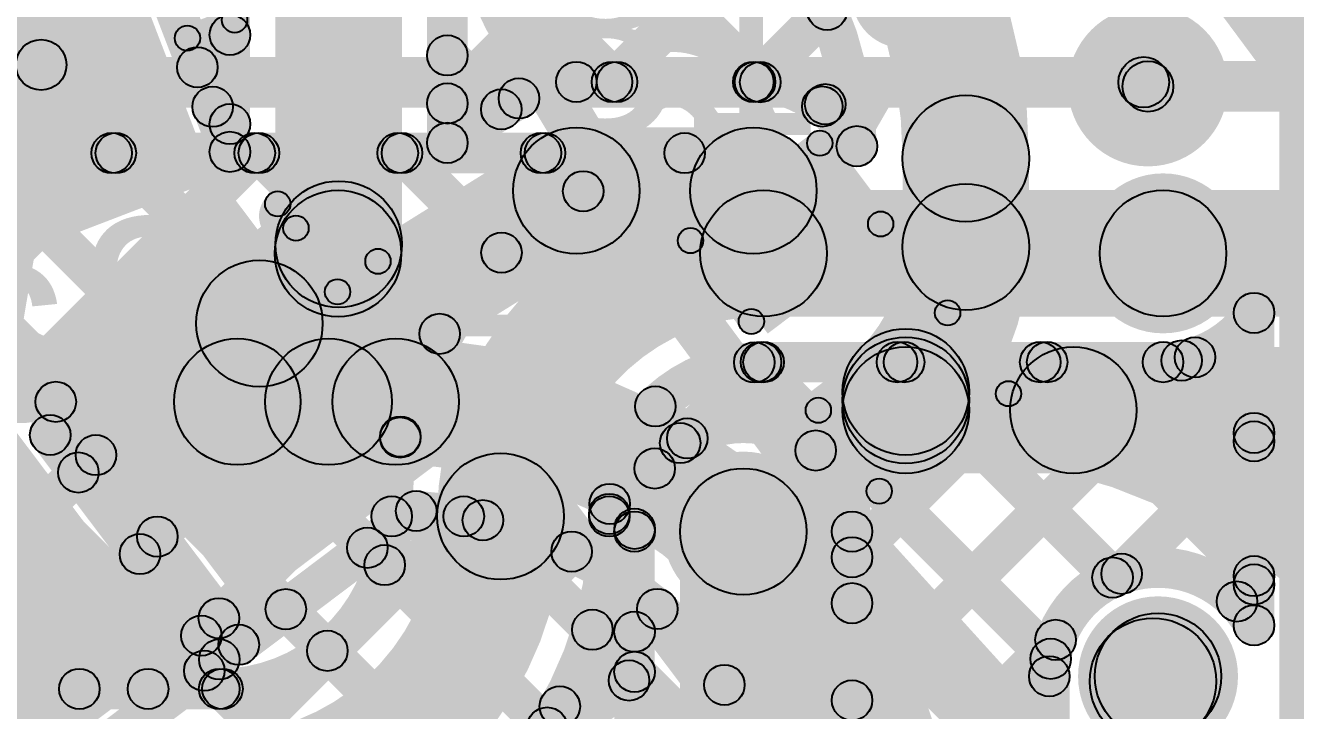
# Model space of a CAD drawing. Header units: millimetres. Extents: x -2.17 to 2.17, y -2.17 to 2.17.
# Drawn here: x -0.6649 to -0.4138, y -0.4404 to -0.3049 of the extents above; entities that cross this region are included whole.
import ezdxf

# ---------------------------------------------------------------- set-up
doc = ezdxf.new("R2010")
doc.units = ezdxf.units.MM
doc.header["$MEASUREMENT"] = 0
for name, color, linetype in [('BottomLayer', 5, 'Continuous'), ('BottomOverlay', 54, 'Continuous'), ('BottomSolder', 6, 'Continuous'), ('Mechanical2', 216, 'Continuous'), ('TopLayer', 1, 'Continuous'), ('TopOverlay', 2, 'Continuous'), ('TopPaste', 8, 'Continuous'), ('TopSolder', 216, 'Continuous'), ('ViaHoleLayer', 16, 'Continuous')]:
    doc.layers.add(name, color=color, linetype=linetype)

# ---------------------------------------------------------------- blocks, each defined once
blk = doc.blocks.new('WS2812B_M____2')
at = {"layer": 'TopLayer'}
blk.add_hatch(color=1, dxfattribs=at).paths.add_polyline_path([(0.03504, 0.05079), (0.09409, 0.05079), (0.09409, 0.01142), (0.03504, 0.01142)])
at = {"layer": 'TopOverlay'}
h = blk.add_hatch(color=2, dxfattribs=at)
edge = h.paths.add_edge_path()
edge.add_arc((0.07, 0.07), 0.0025, 0, 360)
h = blk.add_hatch(color=2, dxfattribs=at)
edge = h.paths.add_edge_path()
edge.add_arc((0.07, 0.07), 0.0025, 0, 360)
blk.add_hatch(color=2, dxfattribs=at).paths.add_polyline_path([(0.0725, 0.06), (0.0675, 0.06), (0.0675, 0.07), (0.0725, 0.07)])
h = blk.add_hatch(color=2, dxfattribs=at)
edge = h.paths.add_edge_path()
edge.add_arc((0.07, 0.06), 0.0025, 0, 360)
at = {"layer": 'TopPaste'}
blk.add_hatch(color=8, dxfattribs=at).paths.add_polyline_path([(0.03504, 0.05079), (0.09409, 0.05079), (0.09409, 0.01142), (0.03504, 0.01142)])
at = {"layer": 'TopSolder'}
blk.add_hatch(color=216, dxfattribs=at).paths.add_polyline_path([(0.03104, 0.05479), (0.09809, 0.05479), (0.09809, 0.00742), (0.03104, 0.00742)])
at = {"layer": 'TopOverlay'}
for centre in [(0.07, 0.07), (0.07, 0.07), (0.07, 0.06)]:
    blk.add_circle(centre, 0.0025, dxfattribs=at)
blk = doc.blocks.new('WS2812B_M____245')
at = {"layer": 'TopLayer'}
for points in [[(-0.09409, 0.05079), (-0.03504, 0.05079), (-0.03504, 0.01142), (-0.09409, 0.01142)], [(-0.09409, -0.01142), (-0.03504, -0.01142), (-0.03504, -0.05079), (-0.09409, -0.05079)]]:
    blk.add_hatch(color=1, dxfattribs=at).paths.add_polyline_path(points)
at = {"layer": 'TopOverlay'}
h = blk.add_hatch(color=2, dxfattribs=at)
edge = h.paths.add_edge_path()
edge.add_arc((-0.07, 0.07), 0.0025, 0, 360)
h = blk.add_hatch(color=2, dxfattribs=at)
edge = h.paths.add_edge_path()
edge.add_arc((-0.07, 0.07), 0.0025, 0, 360)
for points in [[(-0.07, 0.0675), (-0.07, 0.0725), (0.07, 0.0725), (0.07, 0.0675)], [(-0.0675, 0.06), (-0.0725, 0.06), (-0.0725, 0.07), (-0.0675, 0.07)]]:
    blk.add_hatch(color=2, dxfattribs=at).paths.add_polyline_path(points)
h = blk.add_hatch(color=2, dxfattribs=at)
edge = h.paths.add_edge_path()
edge.add_arc((-0.091, 0.061), 0.0025, 0, 360)
h = blk.add_hatch(color=2, dxfattribs=at)
edge = h.paths.add_edge_path()
edge.add_arc((-0.085, 0.061), 0.0025, 0, 360)
h = blk.add_hatch(color=2, dxfattribs=at)
edge = h.paths.add_edge_path()
edge.add_arc((-0.07, 0.06), 0.0025, 0, 360)
at = {"layer": 'TopPaste'}
for points in [[(-0.09409, 0.05079), (-0.03504, 0.05079), (-0.03504, 0.01142), (-0.09409, 0.01142)], [(-0.09409, -0.01142), (-0.03504, -0.01142), (-0.03504, -0.05079), (-0.09409, -0.05079)]]:
    blk.add_hatch(color=8, dxfattribs=at).paths.add_polyline_path(points)
at = {"layer": 'TopSolder'}
for points in [[(-0.09809, 0.05479), (-0.03104, 0.05479), (-0.03104, 0.00742), (-0.09809, 0.00742)], [(-0.09809, -0.00742), (-0.03104, -0.00742), (-0.03104, -0.05479), (-0.09809, -0.05479)]]:
    blk.add_hatch(color=216, dxfattribs=at).paths.add_polyline_path(points)
at = {"layer": 'TopOverlay', "const_width": 0.005}
blk.add_lwpolyline([(-0.085, 0.061, 1), (-0.091, 0.061, 1)], format="xyb", close=True, dxfattribs=at)
at = {"layer": 'TopOverlay'}
for centre in [(-0.07, 0.07), (-0.07, 0.07), (-0.091, 0.061), (-0.085, 0.061), (-0.07, 0.06)]:
    blk.add_circle(centre, 0.0025, dxfattribs=at)
blk = doc.blocks.new('1255AY_1R0N_P3_B_279')
at = {"layer": 'BottomSolder'}
blk.add_hatch(color=6, dxfattribs=at).paths.add_polyline_path([(-0.12802, 0.1162), (-0.05702, 0.1162), (-0.05702, -0.1162), (-0.12802, -0.1162)])
blk = doc.blocks.new('C__0402_416')
at = {"layer": 'TopLayer'}
for points in [[(-0.0275, -0.0125), (-0.0275, 0.0125), (-0.0095, 0.0125), (-0.0095, -0.0125)], [(0.0095, -0.0125), (0.0095, 0.0125), (0.0275, 0.0125), (0.0275, -0.0125)]]:
    blk.add_hatch(color=1, dxfattribs=at).paths.add_polyline_path(points)
at = {"layer": 'TopOverlay'}
h = blk.add_hatch(color=2, dxfattribs=at)
edge = h.paths.add_edge_path()
edge.add_arc((-0.031, 0.016), 0.0025, 0, 360)
h = blk.add_hatch(color=2, dxfattribs=at)
edge = h.paths.add_edge_path()
edge.add_arc((-0.031, 0.016), 0.0025, 0, 360)
for points in [[(-0.011, 0.0185), (-0.011, 0.0135), (-0.031, 0.0135), (-0.031, 0.0185)], [(0.031, 0.0185), (0.031, 0.0135), (0.011, 0.0135), (0.011, 0.0185)], [(-0.0335, 0.016), (-0.0285, 0.016), (-0.0285, -0.016), (-0.0335, -0.016)], [(0.0285, 0.016), (0.0335, 0.016), (0.0335, -0.016), (0.0285, -0.016)], [(-0.011, -0.0135), (-0.011, -0.0185), (-0.031, -0.0185), (-0.031, -0.0135)], [(0.031, -0.0135), (0.031, -0.0185), (0.011, -0.0185), (0.011, -0.0135)]]:
    blk.add_hatch(color=2, dxfattribs=at).paths.add_polyline_path(points)
h = blk.add_hatch(color=2, dxfattribs=at)
edge = h.paths.add_edge_path()
edge.add_arc((-0.011, 0.016), 0.0025, 0, 360)
h = blk.add_hatch(color=2, dxfattribs=at)
edge = h.paths.add_edge_path()
edge.add_arc((0.011, 0.016), 0.0025, 0, 360)
h = blk.add_hatch(color=2, dxfattribs=at)
edge = h.paths.add_edge_path()
edge.add_arc((0.031, 0.016), 0.0025, 0, 360)
h = blk.add_hatch(color=2, dxfattribs=at)
edge = h.paths.add_edge_path()
edge.add_arc((0.031, 0.016), 0.0025, 0, 360)
h = blk.add_hatch(color=2, dxfattribs=at)
edge = h.paths.add_edge_path()
edge.add_arc((-0.031, -0.016), 0.0025, 0, 360)
h = blk.add_hatch(color=2, dxfattribs=at)
edge = h.paths.add_edge_path()
edge.add_arc((-0.031, -0.016), 0.0025, 0, 360)
h = blk.add_hatch(color=2, dxfattribs=at)
edge = h.paths.add_edge_path()
edge.add_arc((-0.011, -0.016), 0.0025, 0, 360)
h = blk.add_hatch(color=2, dxfattribs=at)
edge = h.paths.add_edge_path()
edge.add_arc((0.011, -0.016), 0.0025, 0, 360)
h = blk.add_hatch(color=2, dxfattribs=at)
edge = h.paths.add_edge_path()
edge.add_arc((0.031, -0.016), 0.0025, 0, 360)
h = blk.add_hatch(color=2, dxfattribs=at)
edge = h.paths.add_edge_path()
edge.add_arc((0.031, -0.016), 0.0025, 0, 360)
at = {"layer": 'TopPaste'}
for points in [[(-0.0275, -0.0125), (-0.0275, 0.0125), (-0.0095, 0.0125), (-0.0095, -0.0125)], [(0.0095, -0.0125), (0.0095, 0.0125), (0.0275, 0.0125), (0.0275, -0.0125)]]:
    blk.add_hatch(color=8, dxfattribs=at).paths.add_polyline_path(points)
at = {"layer": 'TopSolder'}
for points in [[(-0.02986, -0.01486), (-0.02986, 0.01486), (-0.00714, 0.01486), (-0.00714, -0.01486)], [(0.00714, -0.01486), (0.00714, 0.01486), (0.02986, 0.01486), (0.02986, -0.01486)]]:
    blk.add_hatch(color=216, dxfattribs=at).paths.add_polyline_path(points)
at = {"layer": 'TopOverlay'}
for centre in [(-0.031, 0.016), (-0.031, 0.016), (-0.011, 0.016), (0.011, 0.016), (0.031, 0.016), (0.031, 0.016), (-0.031, -0.016), (-0.031, -0.016), (-0.011, -0.016), (0.011, -0.016), (0.031, -0.016), (0.031, -0.016)]:
    blk.add_circle(centre, 0.0025, dxfattribs=at)

msp = doc.modelspace()

# ---------------------------------------------------------------- hatches: boundary and pattern name
at = {"layer": 'BottomLayer'}
h = msp.add_hatch(color=5, dxfattribs=at)
edge = h.paths.add_edge_path()
edge.add_arc((-0.443, -0.317), 0.01181, 0, 360)
for points in [[(-0.701, -0.32117), (-0.701, -0.31117), (-0.44383, -0.31117), (-0.44383, -0.32117)], [(-0.68472, -0.33417), (-0.68472, -0.32617), (-0.53459, -0.32617), (-0.53459, -0.33417)], [(-0.72269, -0.43894), (-0.72835, -0.43328), (-0.62241, -0.32734), (-0.61675, -0.333)], [(-0.69441, -0.43894), (-0.70006, -0.43328), (-0.59413, -0.32734), (-0.58847, -0.333)], [(-0.68417, -0.37213), (-0.68983, -0.36648), (-0.6507, -0.32734), (-0.64504, -0.333)], [(-0.67816, -0.333), (-0.67251, -0.32734), (-0.59106, -0.4088), (-0.59671, -0.41445)], [(-0.66612, -0.43894), (-0.67178, -0.43328), (-0.56584, -0.32734), (-0.56019, -0.333)], [(-0.64988, -0.333), (-0.64422, -0.32734), (-0.588, -0.38357), (-0.59365, -0.38923)], [(-0.6216, -0.333), (-0.61594, -0.32734), (-0.5802, -0.36308), (-0.58586, -0.36874)], [(-0.59331, -0.333), (-0.58765, -0.32734), (-0.56797, -0.34703), (-0.57363, -0.35268)], [(-0.56503, -0.333), (-0.55937, -0.32734), (-0.55182, -0.3349), (-0.55748, -0.34055)], [(-0.519, -0.3625), (-0.519, -0.3375), (-0.44, -0.3375), (-0.44, -0.3625)], [(-0.68754, -0.35191), (-0.68189, -0.34625), (-0.60239, -0.42574), (-0.60805, -0.4314)], [(-0.41802, -0.42352), (-0.42602, -0.42352), (-0.42602, -0.36178), (-0.41802, -0.36178)], [(-0.53266, -0.39032), (-0.53831, -0.38467), (-0.52232, -0.36868), (-0.51666, -0.37433)], [(-0.52365, -0.37438), (-0.51799, -0.36873), (-0.45939, -0.42732), (-0.46505, -0.43298)], [(-0.519, -0.3755), (-0.519, -0.3675), (-0.44, -0.3675), (-0.44, -0.3755)], [(-0.50584, -0.3918), (-0.5115, -0.38614), (-0.49403, -0.36867), (-0.48838, -0.37433)], [(-0.49867, -0.44119), (-0.50433, -0.43554), (-0.43652, -0.36772), (-0.43086, -0.37338)], [(-0.49867, -0.41291), (-0.50433, -0.40725), (-0.46575, -0.36867), (-0.46009, -0.37433)], [(-0.49542, -0.37433), (-0.48976, -0.36867), (-0.44717, -0.41126), (-0.45283, -0.41691)], [(-0.46713, -0.37433), (-0.46148, -0.36867), (-0.41919, -0.41096), (-0.42484, -0.41662)], [(-0.43916, -0.37401), (-0.43351, -0.36836), (-0.41919, -0.38267), (-0.42484, -0.38833)], [(-0.68983, -0.37791), (-0.68417, -0.37225), (-0.62314, -0.43328), (-0.6288, -0.43893)], [(-0.54322, -0.38309), (-0.53757, -0.37743), (-0.53125, -0.38375), (-0.53691, -0.3894)], [(-0.63784, -0.43894), (-0.6435, -0.43328), (-0.59362, -0.3834), (-0.58796, -0.38906)], [(-0.44538, -0.41618), (-0.45103, -0.41053), (-0.42484, -0.38434), (-0.41919, -0.38999)], [(-0.54667, -0.40434), (-0.55232, -0.39868), (-0.54333, -0.38969), (-0.53768, -0.39534)], [(-0.69368, -0.40234), (-0.68802, -0.39668), (-0.65142, -0.43328), (-0.65708, -0.43894)], [(-0.55223, -0.40237), (-0.54657, -0.39671), (-0.54166, -0.40162), (-0.54732, -0.40728)], [(-0.5405, -0.516), (-0.5485, -0.516), (-0.5485, -0.405), (-0.5405, -0.405)], [(-0.5105, -0.516), (-0.5355, -0.516), (-0.5355, -0.405), (-0.5105, -0.405)], [(-0.4975, -0.516), (-0.5055, -0.516), (-0.5055, -0.405), (-0.4975, -0.405)], [(-0.42256, -0.42165), (-0.42822, -0.416), (-0.42484, -0.41262), (-0.41919, -0.41828)], [(-0.50433, -0.42198), (-0.49867, -0.41633), (-0.45967, -0.45533), (-0.46533, -0.46098)], [(-0.55565, -0.42723), (-0.55, -0.42157), (-0.54167, -0.4299), (-0.54733, -0.43555)], [(-0.55644, -0.44239), (-0.5621, -0.43674), (-0.54733, -0.42197), (-0.54167, -0.42762)], [(-0.49867, -0.46948), (-0.50433, -0.46382), (-0.46409, -0.42358), (-0.45843, -0.42923)], [(-0.75525, -0.44011), (-0.75525, -0.43211), (-0.62661, -0.43211), (-0.62661, -0.44011)], [(-0.4585, -0.46161), (-0.4665, -0.46161), (-0.4665, -0.43361), (-0.4585, -0.43361)], [(-0.4285, -0.46161), (-0.4535, -0.46161), (-0.4535, -0.43361), (-0.4285, -0.43361)]]:
    msp.add_hatch(color=5, dxfattribs=at).paths.add_polyline_path(points)
h = msp.add_hatch(color=5, dxfattribs=at)
edge = h.paths.add_edge_path()
edge.add_arc((-0.44383, -0.31617), 0.005, 0, 360)
h = msp.add_hatch(color=5, dxfattribs=at)
edge = h.paths.add_edge_path()
edge.add_arc((-0.44383, -0.31617), 0.005, 0, 360)
h = msp.add_hatch(color=5, dxfattribs=at)
edge = h.paths.add_edge_path()
edge.add_arc((-0.443, -0.317), 0.005, 0, 360)
h = msp.add_hatch(color=5, dxfattribs=at)
edge = h.paths.add_edge_path()
edge.add_arc((-0.64787, -0.33017), 0.004, 0, 360)
h = msp.add_hatch(color=5, dxfattribs=at)
edge = h.paths.add_edge_path()
edge.add_arc((-0.64705, -0.33017), 0.004, 0, 360)
h = msp.add_hatch(color=5, dxfattribs=at)
edge = h.paths.add_edge_path()
edge.add_arc((-0.61958, -0.33017), 0.004, 0, 360)
h = msp.add_hatch(color=5, dxfattribs=at)
edge = h.paths.add_edge_path()
edge.add_arc((-0.61877, -0.33017), 0.004, 0, 360)
h = msp.add_hatch(color=5, dxfattribs=at)
edge = h.paths.add_edge_path()
edge.add_arc((-0.5913, -0.33017), 0.004, 0, 360)
h = msp.add_hatch(color=5, dxfattribs=at)
edge = h.paths.add_edge_path()
edge.add_arc((-0.59048, -0.33017), 0.004, 0, 360)
h = msp.add_hatch(color=5, dxfattribs=at)
edge = h.paths.add_edge_path()
edge.add_arc((-0.56301, -0.33017), 0.004, 0, 360)
h = msp.add_hatch(color=5, dxfattribs=at)
edge = h.paths.add_edge_path()
edge.add_arc((-0.5622, -0.33017), 0.004, 0, 360)
h = msp.add_hatch(color=5, dxfattribs=at)
edge = h.paths.add_edge_path()
edge.add_arc((-0.53459, -0.33017), 0.004, 0, 360)
h = msp.add_hatch(color=5, dxfattribs=at)
edge = h.paths.add_edge_path()
edge.add_arc((-0.53459, -0.33017), 0.004, 0, 360)
h = msp.add_hatch(color=5, dxfattribs=at)
edge = h.paths.add_edge_path()
edge.add_arc((-0.55465, -0.33772), 0.004, 0, 360)
h = msp.add_hatch(color=5, dxfattribs=at)
edge = h.paths.add_edge_path()
edge.add_arc((-0.519, -0.35), 0.0125, 0, 360)
h = msp.add_hatch(color=5, dxfattribs=at)
edge = h.paths.add_edge_path()
edge.add_arc((-0.519, -0.35), 0.0125, 0, 360)
h = msp.add_hatch(color=5, dxfattribs=at)
edge = h.paths.add_edge_path()
edge.add_arc((-0.44, -0.35), 0.0125, 0, 360)
h = msp.add_hatch(color=5, dxfattribs=at)
edge = h.paths.add_edge_path()
edge.add_arc((-0.44, -0.35), 0.01181, 0, 360)
h = msp.add_hatch(color=5, dxfattribs=at)
edge = h.paths.add_edge_path()
edge.add_arc((-0.5708, -0.34986), 0.004, 0, 360)
h = msp.add_hatch(color=5, dxfattribs=at)
edge = h.paths.add_edge_path()
edge.add_arc((-0.42202, -0.36178), 0.004, 0, 360)
h = msp.add_hatch(color=5, dxfattribs=at)
edge = h.paths.add_edge_path()
edge.add_arc((-0.42202, -0.36178), 0.004, 0, 360)
h = msp.add_hatch(color=5, dxfattribs=at)
edge = h.paths.add_edge_path()
edge.add_arc((-0.58303, -0.36591), 0.004, 0, 360)
h = msp.add_hatch(color=5, dxfattribs=at)
edge = h.paths.add_edge_path()
edge.add_arc((-0.43369, -0.37055), 0.004, 0, 360)
h = msp.add_hatch(color=5, dxfattribs=at)
edge = h.paths.add_edge_path()
edge.add_arc((-0.52082, -0.37155), 0.004, 0, 360)
h = msp.add_hatch(color=5, dxfattribs=at)
edge = h.paths.add_edge_path()
edge.add_arc((-0.51949, -0.3715), 0.004, 0, 360)
h = msp.add_hatch(color=5, dxfattribs=at)
edge = h.paths.add_edge_path()
edge.add_arc((-0.519, -0.3715), 0.004, 0, 360)
h = msp.add_hatch(color=5, dxfattribs=at)
edge = h.paths.add_edge_path()
edge.add_arc((-0.519, -0.3715), 0.004, 0, 360)
h = msp.add_hatch(color=5, dxfattribs=at)
edge = h.paths.add_edge_path()
edge.add_arc((-0.49259, -0.3715), 0.004, 0, 360)
h = msp.add_hatch(color=5, dxfattribs=at)
edge = h.paths.add_edge_path()
edge.add_arc((-0.4912, -0.3715), 0.004, 0, 360)
h = msp.add_hatch(color=5, dxfattribs=at)
edge = h.paths.add_edge_path()
edge.add_arc((-0.4643, -0.3715), 0.004, 0, 360)
h = msp.add_hatch(color=5, dxfattribs=at)
edge = h.paths.add_edge_path()
edge.add_arc((-0.46292, -0.3715), 0.004, 0, 360)
h = msp.add_hatch(color=5, dxfattribs=at)
edge = h.paths.add_edge_path()
edge.add_arc((-0.44, -0.3715), 0.004, 0, 360)
h = msp.add_hatch(color=5, dxfattribs=at)
edge = h.paths.add_edge_path()
edge.add_arc((-0.44, -0.3715), 0.004, 0, 360)
h = msp.add_hatch(color=5, dxfattribs=at)
edge = h.paths.add_edge_path()
edge.add_arc((-0.43633, -0.37119), 0.004, 0, 360)
h = msp.add_hatch(color=5, dxfattribs=at)
edge = h.paths.add_edge_path()
edge.add_arc((-0.54039, -0.38026), 0.004, 0, 360)
h = msp.add_hatch(color=5, dxfattribs=at)
edge = h.paths.add_edge_path()
edge.add_arc((-0.42202, -0.3855), 0.004, 0, 360)
h = msp.add_hatch(color=5, dxfattribs=at)
edge = h.paths.add_edge_path()
edge.add_arc((-0.59083, -0.3864), 0.004, 0, 360)
h = msp.add_hatch(color=5, dxfattribs=at)
edge = h.paths.add_edge_path()
edge.add_arc((-0.59079, -0.38623), 0.004, 0, 360)
h = msp.add_hatch(color=5, dxfattribs=at)
edge = h.paths.add_edge_path()
edge.add_arc((-0.53548, -0.3875), 0.004, 0, 360)
h = msp.add_hatch(color=5, dxfattribs=at)
edge = h.paths.add_edge_path()
edge.add_arc((-0.53408, -0.38658), 0.004, 0, 360)
h = msp.add_hatch(color=5, dxfattribs=at)
edge = h.paths.add_edge_path()
edge.add_arc((-0.42202, -0.38716), 0.004, 0, 360)
h = msp.add_hatch(color=5, dxfattribs=at)
edge = h.paths.add_edge_path()
edge.add_arc((-0.50867, -0.38897), 0.004, 0, 360)
h = msp.add_hatch(color=5, dxfattribs=at)
edge = h.paths.add_edge_path()
edge.add_arc((-0.5405, -0.39252), 0.004, 0, 360)
h = msp.add_hatch(color=5, dxfattribs=at)
edge = h.paths.add_edge_path()
edge.add_arc((-0.571, -0.402), 0.0125, 0, 360)
h = msp.add_hatch(color=5, dxfattribs=at)
edge = h.paths.add_edge_path()
edge.add_arc((-0.571, -0.402), 0.0125, 0, 360)
h = msp.add_hatch(color=5, dxfattribs=at)
edge = h.paths.add_edge_path()
edge.add_arc((-0.523, -0.405), 0.0125, 0, 360)
h = msp.add_hatch(color=5, dxfattribs=at)
edge = h.paths.add_edge_path()
edge.add_arc((-0.523, -0.405), 0.01181, 0, 360)
h = msp.add_hatch(color=5, dxfattribs=at)
edge = h.paths.add_edge_path()
edge.add_arc((-0.5494, -0.39954), 0.004, 0, 360)
h = msp.add_hatch(color=5, dxfattribs=at)
edge = h.paths.add_edge_path()
edge.add_arc((-0.5925, -0.402), 0.004, 0, 360)
h = msp.add_hatch(color=5, dxfattribs=at)
edge = h.paths.add_edge_path()
edge.add_arc((-0.5925, -0.402), 0.004, 0, 360)
h = msp.add_hatch(color=5, dxfattribs=at)
edge = h.paths.add_edge_path()
edge.add_arc((-0.5495, -0.40151), 0.004, 0, 360)
h = msp.add_hatch(color=5, dxfattribs=at)
edge = h.paths.add_edge_path()
edge.add_arc((-0.5495, -0.402), 0.004, 0, 360)
h = msp.add_hatch(color=5, dxfattribs=at)
edge = h.paths.add_edge_path()
edge.add_arc((-0.5495, -0.402), 0.004, 0, 360)
h = msp.add_hatch(color=5, dxfattribs=at)
edge = h.paths.add_edge_path()
edge.add_arc((-0.5445, -0.405), 0.004, 0, 360)
h = msp.add_hatch(color=5, dxfattribs=at)
edge = h.paths.add_edge_path()
edge.add_arc((-0.5445, -0.405), 0.004, 0, 360)
h = msp.add_hatch(color=5, dxfattribs=at)
edge = h.paths.add_edge_path()
edge.add_arc((-0.54449, -0.40445), 0.004, 0, 360)
h = msp.add_hatch(color=5, dxfattribs=at)
edge = h.paths.add_edge_path()
edge.add_arc((-0.5015, -0.405), 0.004, 0, 360)
h = msp.add_hatch(color=5, dxfattribs=at)
edge = h.paths.add_edge_path()
edge.add_arc((-0.5015, -0.405), 0.004, 0, 360)
h = msp.add_hatch(color=5, dxfattribs=at)
edge = h.paths.add_edge_path()
edge.add_arc((-0.5015, -0.41008), 0.004, 0, 360)
h = msp.add_hatch(color=5, dxfattribs=at)
edge = h.paths.add_edge_path()
edge.add_arc((-0.59389, -0.41162), 0.004, 0, 360)
h = msp.add_hatch(color=5, dxfattribs=at)
edge = h.paths.add_edge_path()
edge.add_arc((-0.45, -0.41409), 0.004, 0, 360)
h = msp.add_hatch(color=5, dxfattribs=at)
edge = h.paths.add_edge_path()
edge.add_arc((-0.44821, -0.41335), 0.004, 0, 360)
h = msp.add_hatch(color=5, dxfattribs=at)
edge = h.paths.add_edge_path()
edge.add_arc((-0.42202, -0.41379), 0.004, 0, 360)
h = msp.add_hatch(color=5, dxfattribs=at)
edge = h.paths.add_edge_path()
edge.add_arc((-0.42202, -0.41545), 0.004, 0, 360)
h = msp.add_hatch(color=5, dxfattribs=at)
edge = h.paths.add_edge_path()
edge.add_arc((-0.5015, -0.41916), 0.004, 0, 360)
h = msp.add_hatch(color=5, dxfattribs=at)
edge = h.paths.add_edge_path()
edge.add_arc((-0.42539, -0.41882), 0.004, 0, 360)
h = msp.add_hatch(color=5, dxfattribs=at)
edge = h.paths.add_edge_path()
edge.add_arc((-0.55283, -0.4244), 0.004, 0, 360)
h = msp.add_hatch(color=5, dxfattribs=at)
edge = h.paths.add_edge_path()
edge.add_arc((-0.5445, -0.4248), 0.004, 0, 360)
h = msp.add_hatch(color=5, dxfattribs=at)
edge = h.paths.add_edge_path()
edge.add_arc((-0.441, -0.43361), 0.0125, 0, 360)
h = msp.add_hatch(color=5, dxfattribs=at)
edge = h.paths.add_edge_path()
edge.add_arc((-0.441, -0.43361), 0.01181, 0, 360)
h = msp.add_hatch(color=5, dxfattribs=at)
edge = h.paths.add_edge_path()
edge.add_arc((-0.42202, -0.42352), 0.004, 0, 360)
h = msp.add_hatch(color=5, dxfattribs=at)
edge = h.paths.add_edge_path()
edge.add_arc((-0.42202, -0.42352), 0.004, 0, 360)
h = msp.add_hatch(color=5, dxfattribs=at)
edge = h.paths.add_edge_path()
edge.add_arc((-0.46126, -0.42641), 0.004, 0, 360)
h = msp.add_hatch(color=5, dxfattribs=at)
edge = h.paths.add_edge_path()
edge.add_arc((-0.60522, -0.42857), 0.004, 0, 360)
h = msp.add_hatch(color=5, dxfattribs=at)
edge = h.paths.add_edge_path()
edge.add_arc((-0.46222, -0.43015), 0.004, 0, 360)
h = msp.add_hatch(color=5, dxfattribs=at)
edge = h.paths.add_edge_path()
edge.add_arc((-0.5445, -0.43273), 0.004, 0, 360)
h = msp.add_hatch(color=5, dxfattribs=at)
edge = h.paths.add_edge_path()
edge.add_arc((-0.4625, -0.43361), 0.004, 0, 360)
h = msp.add_hatch(color=5, dxfattribs=at)
edge = h.paths.add_edge_path()
edge.add_arc((-0.4625, -0.43361), 0.004, 0, 360)
h = msp.add_hatch(color=5, dxfattribs=at)
edge = h.paths.add_edge_path()
edge.add_arc((-0.65425, -0.43611), 0.004, 0, 360)
h = msp.add_hatch(color=5, dxfattribs=at)
edge = h.paths.add_edge_path()
edge.add_arc((-0.64067, -0.43611), 0.004, 0, 360)
h = msp.add_hatch(color=5, dxfattribs=at)
edge = h.paths.add_edge_path()
edge.add_arc((-0.62661, -0.43611), 0.004, 0, 360)
h = msp.add_hatch(color=5, dxfattribs=at)
edge = h.paths.add_edge_path()
edge.add_arc((-0.62661, -0.43611), 0.004, 0, 360)
h = msp.add_hatch(color=5, dxfattribs=at)
edge = h.paths.add_edge_path()
edge.add_arc((-0.62597, -0.4361), 0.004, 0, 360)
h = msp.add_hatch(color=5, dxfattribs=at)
edge = h.paths.add_edge_path()
edge.add_arc((-0.5015, -0.43836), 0.004, 0, 360)
h = msp.add_hatch(color=5, dxfattribs=at)
edge = h.paths.add_edge_path()
edge.add_arc((-0.55927, -0.43956), 0.004, 0, 360)
h = msp.add_hatch(color=5, dxfattribs=at)
edge = h.paths.add_edge_path()
edge.add_arc((-0.56177, -0.44374), 0.004, 0, 360)
at = {"layer": 'BottomSolder'}
h = msp.add_hatch(color=6, dxfattribs=at)
edge = h.paths.add_edge_path()
edge.add_arc((-0.443, -0.317), 0.01581, 0, 360)
h = msp.add_hatch(color=6, dxfattribs=at)
edge = h.paths.add_edge_path()
edge.add_arc((-0.44, -0.35), 0.01581, 0, 360)
h = msp.add_hatch(color=6, dxfattribs=at)
edge = h.paths.add_edge_path()
edge.add_arc((-0.523, -0.405), 0.01581, 0, 360)
h = msp.add_hatch(color=6, dxfattribs=at)
edge = h.paths.add_edge_path()
edge.add_arc((-0.441, -0.43361), 0.01581, 0, 360)
at = {"layer": 'TopLayer'}
for points in [[(-0.57986, -0.2616), (-0.5742, -0.25594), (-0.51682, -0.31332), (-0.52248, -0.31898)], [(-0.65259, -0.26793), (-0.64512, -0.26506), (-0.62077, -0.3285), (-0.62823, -0.33137)], [(-0.57867, -0.3232), (-0.58433, -0.31755), (-0.53415, -0.26737), (-0.5285, -0.27303)], [(-0.58474, -0.285), (-0.57908, -0.27935), (-0.54515, -0.31328), (-0.55081, -0.31894)], [(-0.54612, -0.31894), (-0.55178, -0.31328), (-0.51976, -0.28127), (-0.51411, -0.28692)], [(-0.6205, -0.32993), (-0.6285, -0.32993), (-0.6285, -0.29219), (-0.6205, -0.29219)], [(-0.5905, -0.3482), (-0.6155, -0.3482), (-0.6155, -0.29219), (-0.5905, -0.29219)], [(-0.5775, -0.32816), (-0.5855, -0.32816), (-0.5855, -0.29219), (-0.5775, -0.29219)], [(-0.51784, -0.31894), (-0.5235, -0.31328), (-0.50925, -0.29904), (-0.50359, -0.30469)], [(-0.62809, -0.31605), (-0.63374, -0.31039), (-0.62733, -0.30398), (-0.62167, -0.30963)], [(-0.58433, -0.3137), (-0.57867, -0.30804), (-0.56802, -0.3187), (-0.57367, -0.32435)], [(-0.67435, -0.41648), (-0.68421, -0.41481), (-0.66675, -0.31191), (-0.6569, -0.31358)], [(-0.556, -0.32011), (-0.556, -0.31211), (-0.521, -0.31211), (-0.521, -0.32011)], [(-0.443, -0.322), (-0.443, -0.312), (-0.391, -0.312), (-0.391, -0.322)], [(-0.57939, -0.33155), (-0.58361, -0.32476), (-0.56948, -0.31596), (-0.56525, -0.32275)], [(-0.63075, -0.32385), (-0.62509, -0.31819), (-0.62167, -0.32161), (-0.62733, -0.32727)], [(-0.50999, -0.32293), (-0.5036, -0.31811), (-0.49734, -0.32642), (-0.50373, -0.33123)], [(-0.556, -0.35011), (-0.556, -0.32511), (-0.521, -0.32511), (-0.521, -0.35011)], [(-0.61641, -0.38994), (-0.62962, -0.36872), (-0.56261, -0.327), (-0.54939, -0.34822)], [(-0.4665, -0.34874), (-0.4915, -0.34874), (-0.4915, -0.33125), (-0.4665, -0.33125)], [(-0.44, -0.3625), (-0.44, -0.3375), (-0.39065, -0.3375), (-0.39065, -0.3625)], [(-0.605, -0.39183), (-0.605, -0.36683), (-0.59173, -0.36683), (-0.59173, -0.39183)], [(-0.49087, -0.3935), (-0.49087, -0.3685), (-0.45774, -0.3685), (-0.45774, -0.3935)], [(-0.45774, -0.3935), (-0.45774, -0.3685), (-0.401, -0.3685), (-0.401, -0.3935)], [(-0.65609, -0.38657), (-0.66398, -0.38524), (-0.66286, -0.37868), (-0.65498, -0.38002)], [(-0.66211, -0.38176), (-0.65573, -0.37694), (-0.61955, -0.42495), (-0.62593, -0.42977)], [(-0.47837, -0.381), (-0.50337, -0.381), (-0.50337, -0.37905), (-0.47837, -0.37905)], [(-0.66323, -0.38831), (-0.65684, -0.3835), (-0.62341, -0.42786), (-0.6298, -0.43268)], [(-0.65162, -0.39615), (-0.65727, -0.39049), (-0.65382, -0.38704), (-0.64816, -0.3927)], [(-0.66601, -0.49539), (-0.67167, -0.48974), (-0.58109, -0.39916), (-0.57544, -0.40482)], [(-0.62033, -0.43055), (-0.62515, -0.42417), (-0.59008, -0.39774), (-0.58526, -0.40413)], [(-0.57731, -0.40558), (-0.57165, -0.39992), (-0.51232, -0.45925), (-0.51798, -0.4649)], [(-0.63946, -0.41228), (-0.64512, -0.40662), (-0.64167, -0.40317), (-0.63601, -0.40883)], [(-0.6433, -0.50097), (-0.64895, -0.49531), (-0.55977, -0.40613), (-0.55412, -0.41178)], [(-0.60014, -0.41103), (-0.59448, -0.40537), (-0.5573, -0.44256), (-0.56295, -0.44821)], [(-0.62731, -0.42841), (-0.63296, -0.42275), (-0.62951, -0.4193), (-0.62386, -0.42496)], [(-0.61627, -0.42318), (-0.61061, -0.41752), (-0.57343, -0.45471), (-0.57908, -0.46037)], [(-0.57744, -0.46339), (-0.5831, -0.45774), (-0.54282, -0.41746), (-0.53717, -0.42312)], [(-0.67001, -0.46799), (-0.67483, -0.4616), (-0.62901, -0.42707), (-0.62419, -0.43346)], [(-0.6324, -0.43534), (-0.62674, -0.42968), (-0.59313, -0.4633), (-0.59878, -0.46895)], [(-0.58886, -0.47205), (-0.59367, -0.46566), (-0.54799, -0.43123), (-0.54317, -0.43762)], [(-0.54878, -0.43683), (-0.54239, -0.43202), (-0.51006, -0.47491), (-0.51645, -0.47973)], [(-0.53427, -0.44851), (-0.53993, -0.44285), (-0.52956, -0.43248), (-0.5239, -0.43814)]]:
    msp.add_hatch(color=1, dxfattribs=at).paths.add_polyline_path(points)
h = msp.add_hatch(color=1, dxfattribs=at)
edge = h.paths.add_edge_path()
edge.add_arc((-0.50642, -0.30187), 0.004, 0, 360)
h = msp.add_hatch(color=1, dxfattribs=at)
edge = h.paths.add_edge_path()
edge.add_arc((-0.6245, -0.30681), 0.004, 0, 360)
h = msp.add_hatch(color=1, dxfattribs=at)
edge = h.paths.add_edge_path()
edge.add_arc((-0.443, -0.317), 0.01181, 0, 360)
h = msp.add_hatch(color=1, dxfattribs=at)
edge = h.paths.add_edge_path()
edge.add_arc((-0.66182, -0.31274), 0.005, 0, 360)
h = msp.add_hatch(color=1, dxfattribs=at)
edge = h.paths.add_edge_path()
edge.add_arc((-0.5815, -0.31087), 0.004, 0, 360)
h = msp.add_hatch(color=1, dxfattribs=at)
edge = h.paths.add_edge_path()
edge.add_arc((-0.63092, -0.31322), 0.004, 0, 360)
h = msp.add_hatch(color=1, dxfattribs=at)
edge = h.paths.add_edge_path()
edge.add_arc((-0.556, -0.31611), 0.004, 0, 360)
h = msp.add_hatch(color=1, dxfattribs=at)
edge = h.paths.add_edge_path()
edge.add_arc((-0.556, -0.31611), 0.004, 0, 360)
h = msp.add_hatch(color=1, dxfattribs=at)
edge = h.paths.add_edge_path()
edge.add_arc((-0.556, -0.31611), 0.004, 0, 360)
h = msp.add_hatch(color=1, dxfattribs=at)
edge = h.paths.add_edge_path()
edge.add_arc((-0.54895, -0.31611), 0.004, 0, 360)
h = msp.add_hatch(color=1, dxfattribs=at)
edge = h.paths.add_edge_path()
edge.add_arc((-0.54798, -0.31611), 0.004, 0, 360)
h = msp.add_hatch(color=1, dxfattribs=at)
edge = h.paths.add_edge_path()
edge.add_arc((-0.521, -0.31611), 0.004, 0, 360)
h = msp.add_hatch(color=1, dxfattribs=at)
edge = h.paths.add_edge_path()
edge.add_arc((-0.521, -0.31611), 0.004, 0, 360)
h = msp.add_hatch(color=1, dxfattribs=at)
edge = h.paths.add_edge_path()
edge.add_arc((-0.52067, -0.31611), 0.004, 0, 360)
h = msp.add_hatch(color=1, dxfattribs=at)
edge = h.paths.add_edge_path()
edge.add_arc((-0.51965, -0.31615), 0.004, 0, 360)
h = msp.add_hatch(color=1, dxfattribs=at)
edge = h.paths.add_edge_path()
edge.add_arc((-0.443, -0.317), 0.005, 0, 360)
h = msp.add_hatch(color=1, dxfattribs=at)
edge = h.paths.add_edge_path()
edge.add_arc((-0.5815, -0.32037), 0.004, 0, 360)
h = msp.add_hatch(color=1, dxfattribs=at)
edge = h.paths.add_edge_path()
edge.add_arc((-0.56736, -0.31936), 0.004, 0, 360)
h = msp.add_hatch(color=1, dxfattribs=at)
edge = h.paths.add_edge_path()
edge.add_arc((-0.56736, -0.31936), 0.004, 0, 360)
h = msp.add_hatch(color=1, dxfattribs=at)
edge = h.paths.add_edge_path()
edge.add_arc((-0.56736, -0.31936), 0.004, 0, 360)
h = msp.add_hatch(color=1, dxfattribs=at)
edge = h.paths.add_edge_path()
edge.add_arc((-0.62792, -0.32102), 0.004, 0, 360)
h = msp.add_hatch(color=1, dxfattribs=at)
edge = h.paths.add_edge_path()
edge.add_arc((-0.57085, -0.32153), 0.004, 0, 360)
h = msp.add_hatch(color=1, dxfattribs=at)
edge = h.paths.add_edge_path()
edge.add_arc((-0.50739, -0.32097), 0.004, 0, 360)
h = msp.add_hatch(color=1, dxfattribs=at)
edge = h.paths.add_edge_path()
edge.add_arc((-0.5068, -0.32052), 0.004, 0, 360)
h = msp.add_hatch(color=1, dxfattribs=at)
edge = h.paths.add_edge_path()
edge.add_arc((-0.479, -0.33125), 0.0125, 0, 360)
h = msp.add_hatch(color=1, dxfattribs=at)
edge = h.paths.add_edge_path()
edge.add_arc((-0.479, -0.33125), 0.0125, 0, 360)
h = msp.add_hatch(color=1, dxfattribs=at)
edge = h.paths.add_edge_path()
edge.add_arc((-0.6245, -0.32444), 0.004, 0, 360)
h = msp.add_hatch(color=1, dxfattribs=at)
edge = h.paths.add_edge_path()
edge.add_arc((-0.6245, -0.32993), 0.004, 0, 360)
h = msp.add_hatch(color=1, dxfattribs=at)
edge = h.paths.add_edge_path()
edge.add_arc((-0.6245, -0.32993), 0.004, 0, 360)
h = msp.add_hatch(color=1, dxfattribs=at)
edge = h.paths.add_edge_path()
edge.add_arc((-0.5815, -0.32816), 0.004, 0, 360)
h = msp.add_hatch(color=1, dxfattribs=at)
edge = h.paths.add_edge_path()
edge.add_arc((-0.5815, -0.32816), 0.004, 0, 360)
h = msp.add_hatch(color=1, dxfattribs=at)
edge = h.paths.add_edge_path()
edge.add_arc((-0.556, -0.33761), 0.0125, 0, 360)
h = msp.add_hatch(color=1, dxfattribs=at)
edge = h.paths.add_edge_path()
edge.add_arc((-0.556, -0.33761), 0.0125, 0, 360)
h = msp.add_hatch(color=1, dxfattribs=at)
edge = h.paths.add_edge_path()
edge.add_arc((-0.521, -0.33761), 0.0125, 0, 360)
h = msp.add_hatch(color=1, dxfattribs=at)
edge = h.paths.add_edge_path()
edge.add_arc((-0.50054, -0.32882), 0.004, 0, 360)
h = msp.add_hatch(color=1, dxfattribs=at)
edge = h.paths.add_edge_path()
edge.add_arc((-0.50054, -0.32882), 0.004, 0, 360)
h = msp.add_hatch(color=1, dxfattribs=at)
edge = h.paths.add_edge_path()
edge.add_arc((-0.603, -0.3482), 0.0125, 0, 360)
h = msp.add_hatch(color=1, dxfattribs=at)
edge = h.paths.add_edge_path()
edge.add_arc((-0.603, -0.3482), 0.0125, 0, 360)
h = msp.add_hatch(color=1, dxfattribs=at)
edge = h.paths.add_edge_path()
edge.add_arc((-0.479, -0.34874), 0.0125, 0, 360)
h = msp.add_hatch(color=1, dxfattribs=at)
edge = h.paths.add_edge_path()
edge.add_arc((-0.479, -0.34874), 0.0125, 0, 360)
h = msp.add_hatch(color=1, dxfattribs=at)
edge = h.paths.add_edge_path()
edge.add_arc((-0.60311, -0.35004), 0.0125, 0, 360)
h = msp.add_hatch(color=1, dxfattribs=at)
edge = h.paths.add_edge_path()
edge.add_arc((-0.60311, -0.35004), 0.0125, 0, 360)
h = msp.add_hatch(color=1, dxfattribs=at)
edge = h.paths.add_edge_path()
edge.add_arc((-0.44, -0.35), 0.0125, 0, 360)
h = msp.add_hatch(color=1, dxfattribs=at)
edge = h.paths.add_edge_path()
edge.add_arc((-0.44, -0.35), 0.01181, 0, 360)
h = msp.add_hatch(color=1, dxfattribs=at)
edge = h.paths.add_edge_path()
edge.add_arc((-0.61866, -0.36386), 0.0125, 0, 360)
h = msp.add_hatch(color=1, dxfattribs=at)
edge = h.paths.add_edge_path()
edge.add_arc((-0.49087, -0.37739), 0.0125, 0, 360)
h = msp.add_hatch(color=1, dxfattribs=at)
edge = h.paths.add_edge_path()
edge.add_arc((-0.49087, -0.37905), 0.0125, 0, 360)
h = msp.add_hatch(color=1, dxfattribs=at)
edge = h.paths.add_edge_path()
edge.add_arc((-0.62302, -0.37933), 0.0125, 0, 360)
h = msp.add_hatch(color=1, dxfattribs=at)
edge = h.paths.add_edge_path()
edge.add_arc((-0.605, -0.37933), 0.0125, 0, 360)
h = msp.add_hatch(color=1, dxfattribs=at)
edge = h.paths.add_edge_path()
edge.add_arc((-0.59173, -0.37933), 0.0125, 0, 360)
h = msp.add_hatch(color=1, dxfattribs=at)
edge = h.paths.add_edge_path()
edge.add_arc((-0.59173, -0.37933), 0.0125, 0, 360)
h = msp.add_hatch(color=1, dxfattribs=at)
edge = h.paths.add_edge_path()
edge.add_arc((-0.49087, -0.381), 0.0125, 0, 360)
h = msp.add_hatch(color=1, dxfattribs=at)
edge = h.paths.add_edge_path()
edge.add_arc((-0.49087, -0.381), 0.0125, 0, 360)
h = msp.add_hatch(color=1, dxfattribs=at)
edge = h.paths.add_edge_path()
edge.add_arc((-0.45774, -0.381), 0.0125, 0, 360)
h = msp.add_hatch(color=1, dxfattribs=at)
edge = h.paths.add_edge_path()
edge.add_arc((-0.45774, -0.381), 0.0125, 0, 360)
h = msp.add_hatch(color=1, dxfattribs=at)
edge = h.paths.add_edge_path()
edge.add_arc((-0.45774, -0.381), 0.0125, 0, 360)
h = msp.add_hatch(color=1, dxfattribs=at)
edge = h.paths.add_edge_path()
edge.add_arc((-0.65892, -0.37935), 0.004, 0, 360)
h = msp.add_hatch(color=1, dxfattribs=at)
edge = h.paths.add_edge_path()
edge.add_arc((-0.65892, -0.37935), 0.004, 0, 360)
h = msp.add_hatch(color=1, dxfattribs=at)
edge = h.paths.add_edge_path()
edge.add_arc((-0.66003, -0.38591), 0.004, 0, 360)
h = msp.add_hatch(color=1, dxfattribs=at)
edge = h.paths.add_edge_path()
edge.add_arc((-0.66003, -0.38591), 0.004, 0, 360)
h = msp.add_hatch(color=1, dxfattribs=at)
edge = h.paths.add_edge_path()
edge.add_arc((-0.65099, -0.38987), 0.004, 0, 360)
h = msp.add_hatch(color=1, dxfattribs=at)
edge = h.paths.add_edge_path()
edge.add_arc((-0.65445, -0.39332), 0.004, 0, 360)
h = msp.add_hatch(color=1, dxfattribs=at)
edge = h.paths.add_edge_path()
edge.add_arc((-0.523, -0.405), 0.01181, 0, 360)
h = msp.add_hatch(color=1, dxfattribs=at)
edge = h.paths.add_edge_path()
edge.add_arc((-0.58767, -0.40093), 0.004, 0, 360)
h = msp.add_hatch(color=1, dxfattribs=at)
edge = h.paths.add_edge_path()
edge.add_arc((-0.58767, -0.40093), 0.004, 0, 360)
h = msp.add_hatch(color=1, dxfattribs=at)
edge = h.paths.add_edge_path()
edge.add_arc((-0.57826, -0.40199), 0.004, 0, 360)
h = msp.add_hatch(color=1, dxfattribs=at)
edge = h.paths.add_edge_path()
edge.add_arc((-0.57448, -0.40275), 0.004, 0, 360)
h = msp.add_hatch(color=1, dxfattribs=at)
edge = h.paths.add_edge_path()
edge.add_arc((-0.63884, -0.406), 0.004, 0, 360)
h = msp.add_hatch(color=1, dxfattribs=at)
edge = h.paths.add_edge_path()
edge.add_arc((-0.59731, -0.4082), 0.004, 0, 360)
h = msp.add_hatch(color=1, dxfattribs=at)
edge = h.paths.add_edge_path()
edge.add_arc((-0.64229, -0.40945), 0.004, 0, 360)
h = msp.add_hatch(color=1, dxfattribs=at)
edge = h.paths.add_edge_path()
edge.add_arc((-0.55694, -0.40896), 0.004, 0, 360)
h = msp.add_hatch(color=1, dxfattribs=at)
edge = h.paths.add_edge_path()
edge.add_arc((-0.61344, -0.42035), 0.004, 0, 360)
h = msp.add_hatch(color=1, dxfattribs=at)
edge = h.paths.add_edge_path()
edge.add_arc((-0.53999, -0.42029), 0.004, 0, 360)
h = msp.add_hatch(color=1, dxfattribs=at)
edge = h.paths.add_edge_path()
edge.add_arc((-0.62668, -0.42213), 0.004, 0, 360)
h = msp.add_hatch(color=1, dxfattribs=at)
edge = h.paths.add_edge_path()
edge.add_arc((-0.63014, -0.42558), 0.004, 0, 360)
h = msp.add_hatch(color=1, dxfattribs=at)
edge = h.paths.add_edge_path()
edge.add_arc((-0.441, -0.43361), 0.0125, 0, 360)
h = msp.add_hatch(color=1, dxfattribs=at)
edge = h.paths.add_edge_path()
edge.add_arc((-0.441, -0.43361), 0.01181, 0, 360)
h = msp.add_hatch(color=1, dxfattribs=at)
edge = h.paths.add_edge_path()
edge.add_arc((-0.62274, -0.42736), 0.004, 0, 360)
h = msp.add_hatch(color=1, dxfattribs=at)
edge = h.paths.add_edge_path()
edge.add_arc((-0.62274, -0.42736), 0.004, 0, 360)
h = msp.add_hatch(color=1, dxfattribs=at)
edge = h.paths.add_edge_path()
edge.add_arc((-0.442, -0.43461), 0.0125, 0, 360)
h = msp.add_hatch(color=1, dxfattribs=at)
edge = h.paths.add_edge_path()
edge.add_arc((-0.442, -0.43461), 0.0125, 0, 360)
h = msp.add_hatch(color=1, dxfattribs=at)
edge = h.paths.add_edge_path()
edge.add_arc((-0.6266, -0.43027), 0.004, 0, 360)
h = msp.add_hatch(color=1, dxfattribs=at)
edge = h.paths.add_edge_path()
edge.add_arc((-0.6266, -0.43027), 0.004, 0, 360)
h = msp.add_hatch(color=1, dxfattribs=at)
edge = h.paths.add_edge_path()
edge.add_arc((-0.62957, -0.43251), 0.004, 0, 360)
h = msp.add_hatch(color=1, dxfattribs=at)
edge = h.paths.add_edge_path()
edge.add_arc((-0.54558, -0.43443), 0.004, 0, 360)
h = msp.add_hatch(color=1, dxfattribs=at)
edge = h.paths.add_edge_path()
edge.add_arc((-0.54558, -0.43443), 0.004, 0, 360)
h = msp.add_hatch(color=1, dxfattribs=at)
edge = h.paths.add_edge_path()
edge.add_arc((-0.52673, -0.43531), 0.004, 0, 360)
at = {"layer": 'TopSolder'}
h = msp.add_hatch(color=216, dxfattribs=at)
edge = h.paths.add_edge_path()
edge.add_arc((-0.443, -0.317), 0.01581, 0, 360)
h = msp.add_hatch(color=216, dxfattribs=at)
edge = h.paths.add_edge_path()
edge.add_arc((-0.44, -0.35), 0.01581, 0, 360)
h = msp.add_hatch(color=216, dxfattribs=at)
edge = h.paths.add_edge_path()
edge.add_arc((-0.523, -0.405), 0.01581, 0, 360)
at = {"layer": 'ViaHoleLayer'}
h = msp.add_hatch(color=16, dxfattribs=at)
edge = h.paths.add_edge_path()
edge.add_arc((-0.443, -0.317), 0.00591, 0, 360)
h = msp.add_hatch(color=16, dxfattribs=at)
edge = h.paths.add_edge_path()
edge.add_arc((-0.44, -0.35), 0.00591, 0, 360)
h = msp.add_hatch(color=16, dxfattribs=at)
edge = h.paths.add_edge_path()
edge.add_arc((-0.523, -0.405), 0.00591, 0, 360)
h = msp.add_hatch(color=16, dxfattribs=at)
edge = h.paths.add_edge_path()
edge.add_arc((-0.441, -0.43361), 0.00591, 0, 360)

# ---------------------------------------------------------------- linework, layer by layer
at = {"layer": 'BottomLayer'}
for points, const_width in [([(-0.44383, -0.31617, -0.414214), (-0.443, -0.317)], 0.01), ([(-0.5925, -0.402, -0.352897), (-0.53459, -0.33017)], 0.008), ([(-0.571, -0.402, -0.414214), (-0.519, -0.35)], 0.025), ([(-0.42202, -0.36178, -0.252898), (-0.44, -0.3715)], 0.008), ([(-0.5495, -0.402, -0.414214), (-0.519, -0.3715)], 0.008), ([(-0.5445, -0.405, -1), (-0.5015, -0.405)], 0.008), ([(-0.571, -0.402, -0.414214), (-0.62661, -0.45761)], 0.025), ([(-0.5495, -0.402, -0.414214), (-0.62661, -0.47911)], 0.008), ([(-0.5925, -0.402, -0.414214), (-0.62661, -0.43611)], 0.008), ([(-0.4625, -0.43361, -0.781319), (-0.42202, -0.42352)], 0.008)]:
    msp.add_lwpolyline(points, format="xyb", dxfattribs=dict(at, const_width=const_width))
for centre, radius in [((-0.44383, -0.31617), 0.005), ((-0.44383, -0.31617), 0.005), ((-0.443, -0.317), 0.005), ((-0.64787, -0.33017), 0.004), ((-0.64705, -0.33017), 0.004), ((-0.61958, -0.33017), 0.004), ((-0.61877, -0.33017), 0.004), ((-0.5913, -0.33017), 0.004), ((-0.59048, -0.33017), 0.004), ((-0.56301, -0.33017), 0.004), ((-0.5622, -0.33017), 0.004), ((-0.53459, -0.33017), 0.004), ((-0.53459, -0.33017), 0.004), ((-0.55465, -0.33772), 0.004), ((-0.519, -0.35), 0.0125), ((-0.519, -0.35), 0.0125), ((-0.44, -0.35), 0.0125), ((-0.5708, -0.34986), 0.004), ((-0.42202, -0.36178), 0.004), ((-0.42202, -0.36178), 0.004), ((-0.58303, -0.36591), 0.004), ((-0.43369, -0.37055), 0.004), ((-0.52082, -0.37155), 0.004), ((-0.51949, -0.3715), 0.004), ((-0.519, -0.3715), 0.004), ((-0.519, -0.3715), 0.004), ((-0.49259, -0.3715), 0.004), ((-0.4912, -0.3715), 0.004), ((-0.4643, -0.3715), 0.004), ((-0.46292, -0.3715), 0.004), ((-0.44, -0.3715), 0.004), ((-0.44, -0.3715), 0.004), ((-0.43633, -0.37119), 0.004), ((-0.54039, -0.38026), 0.004), ((-0.42202, -0.3855), 0.004), ((-0.59083, -0.3864), 0.004), ((-0.59079, -0.38623), 0.004), ((-0.53548, -0.3875), 0.004), ((-0.53408, -0.38658), 0.004), ((-0.42202, -0.38716), 0.004), ((-0.50867, -0.38897), 0.004), ((-0.5405, -0.39252), 0.004), ((-0.571, -0.402), 0.0125), ((-0.571, -0.402), 0.0125), ((-0.523, -0.405), 0.0125), ((-0.5494, -0.39954), 0.004), ((-0.5925, -0.402), 0.004), ((-0.5925, -0.402), 0.004), ((-0.5495, -0.40151), 0.004), ((-0.5495, -0.402), 0.004), ((-0.5495, -0.402), 0.004), ((-0.5445, -0.405), 0.004), ((-0.5445, -0.405), 0.004), ((-0.54449, -0.40445), 0.004), ((-0.5015, -0.405), 0.004), ((-0.5015, -0.405), 0.004), ((-0.5015, -0.41008), 0.004), ((-0.59389, -0.41162), 0.004), ((-0.45, -0.41409), 0.004), ((-0.44821, -0.41335), 0.004), ((-0.42202, -0.41379), 0.004), ((-0.42202, -0.41545), 0.004), ((-0.5015, -0.41916), 0.004), ((-0.42539, -0.41882), 0.004), ((-0.55283, -0.4244), 0.004), ((-0.5445, -0.4248), 0.004), ((-0.441, -0.43361), 0.0125), ((-0.42202, -0.42352), 0.004), ((-0.42202, -0.42352), 0.004), ((-0.46126, -0.42641), 0.004), ((-0.60522, -0.42857), 0.004), ((-0.46222, -0.43015), 0.004), ((-0.5445, -0.43273), 0.004), ((-0.4625, -0.43361), 0.004), ((-0.4625, -0.43361), 0.004), ((-0.65425, -0.43611), 0.004), ((-0.64067, -0.43611), 0.004), ((-0.62661, -0.43611), 0.004), ((-0.62661, -0.43611), 0.004), ((-0.62597, -0.4361), 0.004), ((-0.5015, -0.43836), 0.004), ((-0.55927, -0.43956), 0.004), ((-0.56177, -0.44374), 0.004)]:
    msp.add_circle(centre, radius, dxfattribs=at)
at = {"layer": 'Mechanical2', "const_width": 0.01}
for points in [[(2.16535, 0.001, 1), (-2.16535, 0.001, 1)], [(2.08135, -0.01, 1), (-2.04935, -0.01, 1)], [(1.84055, 0.001, 1), (-1.84055, 0.001, 1)], [(1.6437, 0.001, 1), (-1.6437, 0.001, 1)], [(1.50394, 0, 1), (-1.50394, 0, 1)], [(1.30709, 0.001, 1), (-1.30709, 0.001, 1)], [(1.17323, 0.001, 1), (-1.17323, 0.001, 1)], [(0.97638, 0.001, 1), (-0.97638, 0.001, 1)], [(0.84252, 0.001, 1), (-0.84252, 0.001, 1)], [(0.64567, 0.001, 1), (-0.64567, 0.001, 1)], [(0.51081, -0.01261, 1), (-0.51281, -0.01261, 1)]]:
    msp.add_lwpolyline(points, format="xyb", close=True, dxfattribs=at)
at = {"layer": 'TopLayer'}
for points, const_width in [([(-0.57637, -0.23388, -0.414214), (-0.479, -0.33125)], 0.025), ([(-0.56911, -0.25573, -0.377237), (-0.50054, -0.32882)], 0.008), ([(-0.56736, -0.31936, -0.140101), (-0.556, -0.31611)], 0.008), ([(-0.56736, -0.31936, -0.140101), (-0.556, -0.31611)], 0.008), ([(-0.521, -0.31611, -0.173085), (-0.50739, -0.32097)], 0.008), ([(-0.603, -0.3482, -0.029445), (-0.60311, -0.35004)], 0.025), ([(-0.479, -0.34874, -0.198912), (-0.49087, -0.37739)], 0.025), ([(-0.60311, -0.35004, -0.380133), (-0.61866, -0.36386)], 0.025), ([(-0.59173, -0.37933, -0.414214), (-0.49173, -0.47933)], 0.025), ([(-0.45774, -0.381, -0.349588), (-0.36042, -0.505)], 0.025), ([(-0.58767, -0.40093, -0.391745), (-0.51326, -0.47732)], 0.008), ([(-0.63994, -0.51989, -0.414214), (-0.736, -0.42383)], 0.025), ([(-0.63994, -0.49839, -0.414214), (-0.7145, -0.42383)], 0.008), ([(-0.442, -0.43461, -0.414214), (-0.441, -0.43361)], 0.025), ([(-0.39939, -0.47722, -0.414214), (-0.442, -0.43461)], 0.025)]:
    msp.add_lwpolyline(points, format="xyb", dxfattribs=dict(at, const_width=const_width))
for centre, radius in [((-0.50642, -0.30187), 0.004), ((-0.6245, -0.30681), 0.004), ((-0.66182, -0.31274), 0.005), ((-0.5815, -0.31087), 0.004), ((-0.63092, -0.31322), 0.004), ((-0.556, -0.31611), 0.004), ((-0.556, -0.31611), 0.004), ((-0.556, -0.31611), 0.004), ((-0.54895, -0.31611), 0.004), ((-0.54798, -0.31611), 0.004), ((-0.521, -0.31611), 0.004), ((-0.521, -0.31611), 0.004), ((-0.52067, -0.31611), 0.004), ((-0.51965, -0.31615), 0.004), ((-0.443, -0.317), 0.005), ((-0.5815, -0.32037), 0.004), ((-0.56736, -0.31936), 0.004), ((-0.56736, -0.31936), 0.004), ((-0.56736, -0.31936), 0.004), ((-0.62792, -0.32102), 0.004), ((-0.57085, -0.32153), 0.004), ((-0.50739, -0.32097), 0.004), ((-0.5068, -0.32052), 0.004), ((-0.479, -0.33125), 0.0125), ((-0.479, -0.33125), 0.0125), ((-0.6245, -0.32444), 0.004), ((-0.6245, -0.32993), 0.004), ((-0.6245, -0.32993), 0.004), ((-0.5815, -0.32816), 0.004), ((-0.5815, -0.32816), 0.004), ((-0.556, -0.33761), 0.0125), ((-0.556, -0.33761), 0.0125), ((-0.521, -0.33761), 0.0125), ((-0.50054, -0.32882), 0.004), ((-0.50054, -0.32882), 0.004), ((-0.603, -0.3482), 0.0125), ((-0.603, -0.3482), 0.0125), ((-0.479, -0.34874), 0.0125), ((-0.479, -0.34874), 0.0125), ((-0.60311, -0.35004), 0.0125), ((-0.60311, -0.35004), 0.0125), ((-0.44, -0.35), 0.0125), ((-0.61866, -0.36386), 0.0125), ((-0.49087, -0.37739), 0.0125), ((-0.49087, -0.37905), 0.0125), ((-0.62302, -0.37933), 0.0125), ((-0.605, -0.37933), 0.0125), ((-0.59173, -0.37933), 0.0125), ((-0.59173, -0.37933), 0.0125), ((-0.49087, -0.381), 0.0125), ((-0.49087, -0.381), 0.0125), ((-0.45774, -0.381), 0.0125), ((-0.45774, -0.381), 0.0125), ((-0.45774, -0.381), 0.0125), ((-0.65892, -0.37935), 0.004), ((-0.65892, -0.37935), 0.004), ((-0.66003, -0.38591), 0.004), ((-0.66003, -0.38591), 0.004), ((-0.65099, -0.38987), 0.004), ((-0.65445, -0.39332), 0.004), ((-0.58767, -0.40093), 0.004), ((-0.58767, -0.40093), 0.004), ((-0.57826, -0.40199), 0.004), ((-0.57448, -0.40275), 0.004), ((-0.63884, -0.406), 0.004), ((-0.59731, -0.4082), 0.004), ((-0.64229, -0.40945), 0.004), ((-0.55694, -0.40896), 0.004), ((-0.61344, -0.42035), 0.004), ((-0.53999, -0.42029), 0.004), ((-0.62668, -0.42213), 0.004), ((-0.63014, -0.42558), 0.004), ((-0.441, -0.43361), 0.0125), ((-0.62274, -0.42736), 0.004), ((-0.62274, -0.42736), 0.004), ((-0.442, -0.43461), 0.0125), ((-0.442, -0.43461), 0.0125), ((-0.6266, -0.43027), 0.004), ((-0.6266, -0.43027), 0.004), ((-0.62957, -0.43251), 0.004), ((-0.54558, -0.43443), 0.004), ((-0.54558, -0.43443), 0.004), ((-0.52673, -0.43531), 0.004)]:
    msp.add_circle(centre, radius, dxfattribs=at)

# ---------------------------------------------------------------- block references
for name, p, rotation in [('1255AY_1R0N_P3_B_279', (-0.289, -0.3341), 360), ('WS2812B_M____2', (-0.714, -0.26361), 291), ('C__0402_416', (-0.502, -0.36261), 127), ('WS2812B_M____245', (-0.609, -0.44961), 307)]:
    msp.add_blockref(name, p, dxfattribs=dict(rotation=rotation))

# ---------------------------------------------------------------- texts
at = {"layer": 'BottomOverlay', "text_generation_flag": 2}
for s, p in [('R18', (-0.467, -0.32661)), ('R33a', (-0.557, -0.383))]:
    msp.add_text(s, height=0.04, dxfattribs=at).set_placement(p)
at = {"layer": 'TopOverlay'}
for rotation, p in [(212, (-0.523, -0.30361)), (225, (-0.402, -0.351))]:
    msp.add_text('@', height=0.04, rotation=rotation, dxfattribs=at).set_placement(p)

doc.saveas('drawing.dxf')
